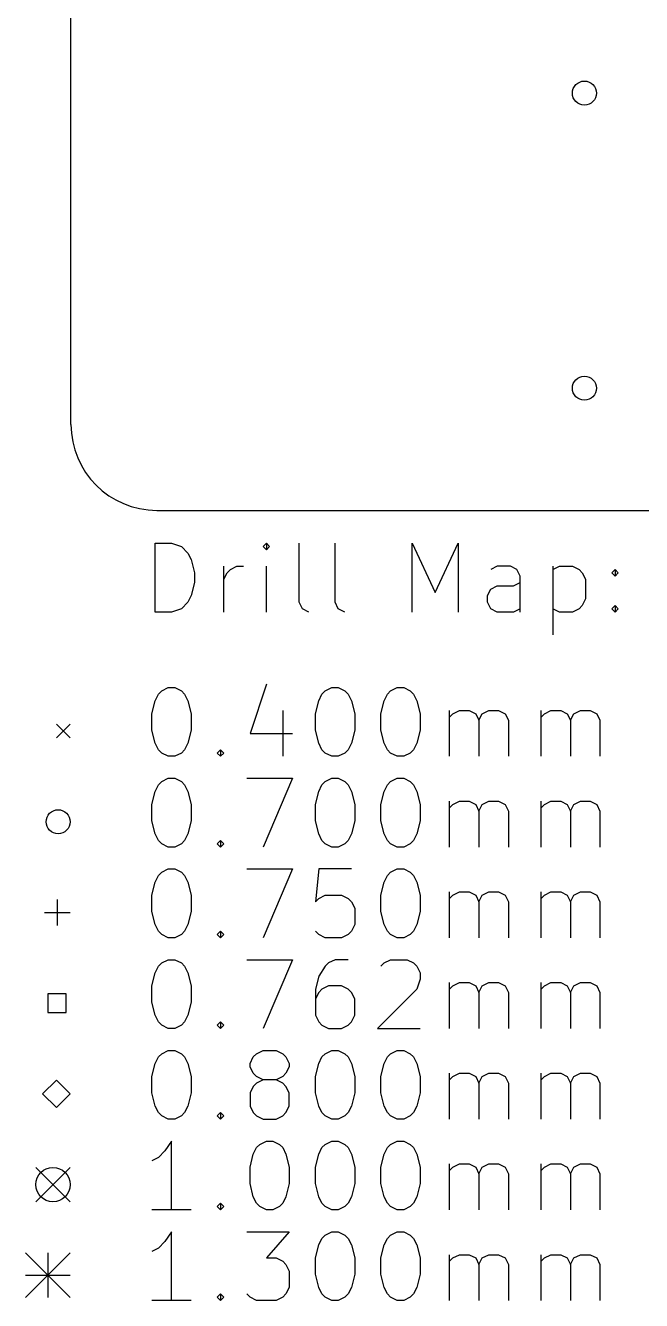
# Model space of a CAD drawing. Extents: x 2.9 to 8.93, y -5.83 to -2.73.
# Drawn here: x 2.897 to 3.603, y -5.799 to -4.338 of the extents above; entities that cross this region are included whole.
import ezdxf

# ---------------------------------------------------------------- set-up
doc = ezdxf.new("R2010")
doc.units = 0
doc.header["$MEASUREMENT"] = 0
doc.layers.add('BLACK', color=7, linetype='CONTINUOUS')

msp = doc.modelspace()

# ---------------------------------------------------------------- linework, layer by layer
at = {"layer": 'BLACK', "linetype": 'CONTINUOUS'}
for p, q in [((2.94882, -4.79528), (2.94882, -2.82677)), ((3.04724, -4.8937), (8.83465, -4.8937)), ((3.04532, -5.01023), (3.04532, -4.93149)), ((3.04532, -4.93149), (3.06407, -4.93149)), ((3.06407, -4.93149), (3.07532, -4.93524)), ((3.07532, -4.93524), (3.08282, -4.94274)), ((3.17281, -4.93149), (3.16906, -4.93524)), ((3.16906, -4.93524), (3.17281, -4.93899)), ((3.17656, -4.93524), (3.17281, -4.93149)), ((3.17281, -4.93149), (3.17281, -4.93899)), ((3.17281, -4.93899), (3.17656, -4.93524)), ((3.2103, -4.99898), (3.2103, -4.93149)), ((3.25155, -4.99898), (3.25155, -4.93149)), ((3.34004, -5.01023), (3.34004, -4.93149)), ((3.34004, -4.93149), (3.36628, -4.98773)), ((3.36628, -4.98773), (3.39253, -4.93149)), ((3.39253, -4.93149), (3.39253, -5.01023)), ((3.08282, -4.94274), (3.08657, -4.95023)), ((3.08657, -4.95023), (3.09032, -4.96523)), ((3.09032, -4.96523), (3.09032, -4.97648)), ((3.12406, -5.01023), (3.12406, -4.95773)), ((3.12406, -4.97273), (3.12781, -4.96523)), ((3.12781, -4.96523), (3.13156, -4.96148)), ((3.13156, -4.96148), (3.13906, -4.95773)), ((3.13906, -4.95773), (3.14656, -4.95773)), ((3.17281, -5.01023), (3.17281, -4.95773)), ((3.43752, -4.95773), (3.43002, -4.96148)), ((3.45252, -4.95773), (3.43752, -4.95773)), ((3.46002, -4.96148), (3.45252, -4.95773)), ((3.46377, -4.96898), (3.46002, -4.96148)), ((3.50127, -4.95773), (3.50127, -5.03647)), ((3.50127, -4.96148), (3.50876, -4.95773)), ((3.50876, -4.95773), (3.52376, -4.95773)), ((3.52376, -4.95773), (3.53126, -4.96148)), ((3.53126, -4.96148), (3.53501, -4.96523)), ((3.53501, -4.96523), (3.53876, -4.97273)), ((3.56876, -4.96523), (3.57251, -4.96148)), ((3.57251, -4.96898), (3.56876, -4.96523)), ((3.57251, -4.96148), (3.57626, -4.96523)), ((3.57251, -4.96148), (3.57251, -4.96898)), ((3.57626, -4.96523), (3.57251, -4.96898)), ((3.09032, -4.97648), (3.08657, -4.99148)), ((3.43002, -4.98398), (3.43752, -4.98023)), ((3.43752, -4.98023), (3.45627, -4.98023)), ((3.45627, -4.98023), (3.46377, -4.97648)), ((3.46377, -5.01023), (3.46377, -4.96898)), ((3.53876, -4.97273), (3.53876, -4.99523)), ((3.08657, -4.99148), (3.08282, -4.99898)), ((3.42627, -4.99148), (3.43002, -4.98398)), ((3.42627, -4.99898), (3.42627, -4.99148)), ((3.53876, -4.99523), (3.53501, -5.00273)), ((3.06407, -5.01023), (3.04532, -5.01023)), ((3.07532, -5.00648), (3.06407, -5.01023)), ((3.08282, -4.99898), (3.07532, -5.00648)), ((3.21405, -5.00648), (3.2103, -4.99898)), ((3.22155, -5.01023), (3.21405, -5.00648)), ((3.2553, -5.00648), (3.25155, -4.99898)), ((3.2628, -5.01023), (3.2553, -5.00648)), ((3.43002, -5.00648), (3.42627, -4.99898)), ((3.43752, -5.01023), (3.43002, -5.00648)), ((3.45627, -5.01023), (3.43752, -5.01023)), ((3.46377, -5.00648), (3.45627, -5.01023)), ((3.50876, -5.01023), (3.50127, -5.00648)), ((3.52376, -5.01023), (3.50876, -5.01023)), ((3.53126, -5.00648), (3.52376, -5.01023)), ((3.53501, -5.00273), (3.53126, -5.00648)), ((3.56876, -5.00648), (3.57251, -5.00273)), ((3.57251, -5.01023), (3.56876, -5.00648)), ((3.57251, -5.00273), (3.57626, -5.00648)), ((3.57251, -5.00273), (3.57251, -5.01023)), ((3.57626, -5.00648), (3.57251, -5.01023)), ((3.05282, -5.10059), (3.06032, -5.09684)), ((3.06032, -5.09684), (3.06782, -5.09684)), ((3.06782, -5.09684), (3.07532, -5.10059)), ((3.17281, -5.09309), (3.15406, -5.14933)), ((3.2403, -5.10059), (3.2478, -5.09684)), ((3.2478, -5.09684), (3.2553, -5.09684)), ((3.2553, -5.09684), (3.2628, -5.10059)), ((3.31529, -5.10059), (3.32279, -5.09684)), ((3.32279, -5.09684), (3.33029, -5.09684)), ((3.33029, -5.09684), (3.33779, -5.10059)), ((3.04157, -5.12684), (3.04532, -5.11184)), ((3.04532, -5.11184), (3.04907, -5.10434)), ((3.04907, -5.10434), (3.05282, -5.10059)), ((3.07532, -5.10059), (3.07907, -5.10434)), ((3.07907, -5.10434), (3.08282, -5.11184)), ((3.08282, -5.11184), (3.08657, -5.12684)), ((3.22905, -5.12684), (3.2328, -5.11184)), ((3.2328, -5.11184), (3.23655, -5.10434)), ((3.23655, -5.10434), (3.2403, -5.10059)), ((3.2628, -5.10059), (3.26654, -5.10434)), ((3.26654, -5.10434), (3.27029, -5.11184)), ((3.27029, -5.11184), (3.27404, -5.12684)), ((3.30404, -5.12684), (3.30779, -5.11184)), ((3.30779, -5.11184), (3.31154, -5.10434)), ((3.31154, -5.10434), (3.31529, -5.10059)), ((3.33779, -5.10059), (3.34154, -5.10434)), ((3.34154, -5.10434), (3.34528, -5.11184)), ((3.34528, -5.11184), (3.34903, -5.12684)), ((3.04157, -5.14558), (3.04157, -5.12684)), ((3.08657, -5.12684), (3.08657, -5.14558)), ((3.19155, -5.12309), (3.19155, -5.17558)), ((3.22905, -5.14558), (3.22905, -5.12684)), ((3.27404, -5.12684), (3.27404, -5.14558)), ((3.30404, -5.14558), (3.30404, -5.12684)), ((3.34903, -5.12684), (3.34903, -5.14558)), ((3.38278, -5.17558), (3.38278, -5.12309)), ((3.38278, -5.13059), (3.38653, -5.12684)), ((3.38653, -5.12684), (3.39403, -5.12309)), ((3.39403, -5.12309), (3.40528, -5.12309)), ((3.40528, -5.12309), (3.41278, -5.12684)), ((3.41278, -5.12684), (3.41653, -5.13434)), ((3.41653, -5.13434), (3.42028, -5.12684)), ((3.42028, -5.12684), (3.42777, -5.12309)), ((3.42777, -5.12309), (3.43902, -5.12309)), ((3.43902, -5.12309), (3.44652, -5.12684)), ((3.44652, -5.12684), (3.45027, -5.13434)), ((3.48777, -5.17558), (3.48777, -5.12309)), ((3.48777, -5.13059), (3.49152, -5.12684)), ((3.49152, -5.12684), (3.49902, -5.12309)), ((3.49902, -5.12309), (3.51026, -5.12309)), ((3.51026, -5.12309), (3.51776, -5.12684)), ((3.51776, -5.12684), (3.52151, -5.13434)), ((3.52151, -5.13434), (3.52526, -5.12684)), ((3.52526, -5.12684), (3.53276, -5.12309)), ((3.53276, -5.12309), (3.54401, -5.12309)), ((3.54401, -5.12309), (3.55151, -5.12684)), ((3.55151, -5.12684), (3.55526, -5.13434)), ((2.93209, -5.13878), (2.94783, -5.15453)), ((2.94783, -5.13878), (2.93209, -5.15453)), ((3.41653, -5.13434), (3.41653, -5.17558)), ((3.45027, -5.13434), (3.45027, -5.17558)), ((3.52151, -5.13434), (3.52151, -5.17558)), ((3.55526, -5.13434), (3.55526, -5.17558)), ((3.04532, -5.16058), (3.04157, -5.14558)), ((3.08657, -5.14558), (3.08282, -5.16058)), ((3.15406, -5.14933), (3.2028, -5.14933)), ((3.2328, -5.16058), (3.22905, -5.14558)), ((3.27404, -5.14558), (3.27029, -5.16058)), ((3.30779, -5.16058), (3.30404, -5.14558)), ((3.34903, -5.14558), (3.34528, -5.16058)), ((3.04907, -5.16808), (3.04532, -5.16058)), ((3.05282, -5.17183), (3.04907, -5.16808)), ((3.06032, -5.17558), (3.05282, -5.17183)), ((3.07532, -5.17183), (3.06782, -5.17558)), ((3.07907, -5.16808), (3.07532, -5.17183)), ((3.08282, -5.16058), (3.07907, -5.16808)), ((3.11656, -5.17183), (3.12031, -5.16808)), ((3.12031, -5.17558), (3.11656, -5.17183)), ((3.12031, -5.16808), (3.12406, -5.17183)), ((3.12031, -5.16808), (3.12031, -5.17558)), ((3.12406, -5.17183), (3.12031, -5.17558)), ((3.23655, -5.16808), (3.2328, -5.16058)), ((3.2403, -5.17183), (3.23655, -5.16808)), ((3.2478, -5.17558), (3.2403, -5.17183)), ((3.2628, -5.17183), (3.2553, -5.17558)), ((3.26654, -5.16808), (3.2628, -5.17183)), ((3.27029, -5.16058), (3.26654, -5.16808)), ((3.31154, -5.16808), (3.30779, -5.16058)), ((3.31529, -5.17183), (3.31154, -5.16808)), ((3.32279, -5.17558), (3.31529, -5.17183)), ((3.33779, -5.17183), (3.33029, -5.17558)), ((3.34154, -5.16808), (3.33779, -5.17183)), ((3.34528, -5.16058), (3.34154, -5.16808)), ((3.06782, -5.17558), (3.06032, -5.17558)), ((3.2553, -5.17558), (3.2478, -5.17558)), ((3.33029, -5.17558), (3.32279, -5.17558)), ((3.05282, -5.20453), (3.06032, -5.20078)), ((3.06032, -5.20078), (3.06782, -5.20078)), ((3.06782, -5.20078), (3.07532, -5.20453)), ((3.15031, -5.20078), (3.2028, -5.20078)), ((3.2028, -5.20078), (3.16906, -5.27952)), ((3.2403, -5.20453), (3.2478, -5.20078)), ((3.2478, -5.20078), (3.2553, -5.20078)), ((3.2553, -5.20078), (3.2628, -5.20453)), ((3.31529, -5.20453), (3.32279, -5.20078)), ((3.32279, -5.20078), (3.33029, -5.20078)), ((3.33029, -5.20078), (3.33779, -5.20453)), ((3.04157, -5.23077), (3.04532, -5.21578)), ((3.04532, -5.21578), (3.04907, -5.20828)), ((3.04907, -5.20828), (3.05282, -5.20453)), ((3.07532, -5.20453), (3.07907, -5.20828)), ((3.07907, -5.20828), (3.08282, -5.21578)), ((3.08282, -5.21578), (3.08657, -5.23077)), ((3.22905, -5.23077), (3.2328, -5.21578)), ((3.2328, -5.21578), (3.23655, -5.20828)), ((3.23655, -5.20828), (3.2403, -5.20453)), ((3.2628, -5.20453), (3.26654, -5.20828)), ((3.26654, -5.20828), (3.27029, -5.21578)), ((3.27029, -5.21578), (3.27404, -5.23077)), ((3.30404, -5.23077), (3.30779, -5.21578)), ((3.30779, -5.21578), (3.31154, -5.20828)), ((3.31154, -5.20828), (3.31529, -5.20453)), ((3.33779, -5.20453), (3.34154, -5.20828)), ((3.34154, -5.20828), (3.34528, -5.21578)), ((3.34528, -5.21578), (3.34903, -5.23077)), ((3.38278, -5.27952), (3.38278, -5.22702)), ((3.38653, -5.23077), (3.39403, -5.22702)), ((3.39403, -5.22702), (3.40528, -5.22702)), ((3.40528, -5.22702), (3.41278, -5.23077)), ((3.42028, -5.23077), (3.42777, -5.22702)), ((3.42777, -5.22702), (3.43902, -5.22702)), ((3.43902, -5.22702), (3.44652, -5.23077)), ((3.48777, -5.27952), (3.48777, -5.22702)), ((3.49152, -5.23077), (3.49902, -5.22702)), ((3.49902, -5.22702), (3.51026, -5.22702)), ((3.51026, -5.22702), (3.51776, -5.23077)), ((3.52526, -5.23077), (3.53276, -5.22702)), ((3.53276, -5.22702), (3.54401, -5.22702)), ((3.54401, -5.22702), (3.55151, -5.23077)), ((3.04157, -5.24952), (3.04157, -5.23077)), ((3.08657, -5.23077), (3.08657, -5.24952)), ((3.22905, -5.24952), (3.22905, -5.23077)), ((3.27404, -5.23077), (3.27404, -5.24952)), ((3.30404, -5.24952), (3.30404, -5.23077)), ((3.34903, -5.23077), (3.34903, -5.24952)), ((3.38278, -5.23452), (3.38653, -5.23077)), ((3.41278, -5.23077), (3.41653, -5.23827)), ((3.41653, -5.23827), (3.42028, -5.23077)), ((3.41653, -5.23827), (3.41653, -5.27952)), ((3.44652, -5.23077), (3.45027, -5.23827)), ((3.45027, -5.23827), (3.45027, -5.27952)), ((3.48777, -5.23452), (3.49152, -5.23077)), ((3.51776, -5.23077), (3.52151, -5.23827)), ((3.52151, -5.23827), (3.52526, -5.23077)), ((3.52151, -5.23827), (3.52151, -5.27952)), ((3.55151, -5.23077), (3.55526, -5.23827)), ((3.55526, -5.23827), (3.55526, -5.27952)), ((3.04532, -5.26452), (3.04157, -5.24952)), ((3.08657, -5.24952), (3.08282, -5.26452)), ((3.2328, -5.26452), (3.22905, -5.24952)), ((3.27404, -5.24952), (3.27029, -5.26452)), ((3.30779, -5.26452), (3.30404, -5.24952)), ((3.34903, -5.24952), (3.34528, -5.26452)), ((3.04907, -5.27202), (3.04532, -5.26452)), ((3.05282, -5.27577), (3.04907, -5.27202)), ((3.07907, -5.27202), (3.07532, -5.27577)), ((3.08282, -5.26452), (3.07907, -5.27202)), ((3.11656, -5.27577), (3.12031, -5.27202)), ((3.12031, -5.27202), (3.12406, -5.27577)), ((3.12031, -5.27202), (3.12031, -5.27952)), ((3.23655, -5.27202), (3.2328, -5.26452)), ((3.2403, -5.27577), (3.23655, -5.27202)), ((3.26654, -5.27202), (3.2628, -5.27577)), ((3.27029, -5.26452), (3.26654, -5.27202)), ((3.31154, -5.27202), (3.30779, -5.26452)), ((3.31529, -5.27577), (3.31154, -5.27202)), ((3.34154, -5.27202), (3.33779, -5.27577)), ((3.34528, -5.26452), (3.34154, -5.27202)), ((3.06032, -5.27952), (3.05282, -5.27577)), ((3.06782, -5.27952), (3.06032, -5.27952)), ((3.07532, -5.27577), (3.06782, -5.27952)), ((3.12031, -5.27952), (3.11656, -5.27577)), ((3.12406, -5.27577), (3.12031, -5.27952)), ((3.2478, -5.27952), (3.2403, -5.27577)), ((3.2553, -5.27952), (3.2478, -5.27952)), ((3.2628, -5.27577), (3.2553, -5.27952)), ((3.32279, -5.27952), (3.31529, -5.27577)), ((3.33029, -5.27952), (3.32279, -5.27952)), ((3.33779, -5.27577), (3.33029, -5.27952)), ((3.04532, -5.31971), (3.04907, -5.31221)), ((3.04907, -5.31221), (3.05282, -5.30846)), ((3.05282, -5.30846), (3.06032, -5.30471)), ((3.06032, -5.30471), (3.06782, -5.30471)), ((3.06782, -5.30471), (3.07532, -5.30846)), ((3.07532, -5.30846), (3.07907, -5.31221)), ((3.07907, -5.31221), (3.08282, -5.31971)), ((3.15031, -5.30471), (3.2028, -5.30471)), ((3.2028, -5.30471), (3.16906, -5.38346)), ((3.2328, -5.30471), (3.22905, -5.34221)), ((3.27029, -5.30471), (3.2328, -5.30471)), ((3.30779, -5.31971), (3.31154, -5.31221)), ((3.31154, -5.31221), (3.31529, -5.30846)), ((3.31529, -5.30846), (3.32279, -5.30471)), ((3.32279, -5.30471), (3.33029, -5.30471)), ((3.33029, -5.30471), (3.33779, -5.30846)), ((3.33779, -5.30846), (3.34154, -5.31221)), ((3.34154, -5.31221), (3.34528, -5.31971)), ((3.04157, -5.33471), (3.04532, -5.31971)), ((3.08282, -5.31971), (3.08657, -5.33471)), ((3.30404, -5.33471), (3.30779, -5.31971)), ((3.34528, -5.31971), (3.34903, -5.33471)), ((3.38278, -5.38346), (3.38278, -5.33096)), ((3.38653, -5.33471), (3.39403, -5.33096)), ((3.39403, -5.33096), (3.40528, -5.33096)), ((3.40528, -5.33096), (3.41278, -5.33471)), ((3.42028, -5.33471), (3.42777, -5.33096)), ((3.42777, -5.33096), (3.43902, -5.33096)), ((3.43902, -5.33096), (3.44652, -5.33471)), ((3.48777, -5.38346), (3.48777, -5.33096)), ((3.49152, -5.33471), (3.49902, -5.33096)), ((3.49902, -5.33096), (3.51026, -5.33096)), ((3.51026, -5.33096), (3.51776, -5.33471)), ((3.52526, -5.33471), (3.53276, -5.33096)), ((3.53276, -5.33096), (3.54401, -5.33096)), ((3.54401, -5.33096), (3.55151, -5.33471)), ((2.93307, -5.33976), (2.93307, -5.36929)), ((3.04157, -5.35346), (3.04157, -5.33471)), ((3.08657, -5.33471), (3.08657, -5.35346)), ((3.22905, -5.34221), (3.2328, -5.33846)), ((3.2328, -5.33846), (3.2403, -5.33471)), ((3.2403, -5.33471), (3.25905, -5.33471)), ((3.25905, -5.33471), (3.26654, -5.33846)), ((3.26654, -5.33846), (3.27029, -5.34221)), ((3.27029, -5.34221), (3.27404, -5.34971)), ((3.30404, -5.35346), (3.30404, -5.33471)), ((3.34903, -5.33471), (3.34903, -5.35346)), ((3.38278, -5.33846), (3.38653, -5.33471)), ((3.41278, -5.33471), (3.41653, -5.34221)), ((3.41653, -5.34221), (3.42028, -5.33471)), ((3.41653, -5.34221), (3.41653, -5.38346)), ((3.44652, -5.33471), (3.45027, -5.34221)), ((3.45027, -5.34221), (3.45027, -5.38346)), ((3.48777, -5.33846), (3.49152, -5.33471)), ((3.51776, -5.33471), (3.52151, -5.34221)), ((3.52151, -5.34221), (3.52526, -5.33471)), ((3.52151, -5.34221), (3.52151, -5.38346)), ((3.55151, -5.33471), (3.55526, -5.34221)), ((3.55526, -5.34221), (3.55526, -5.38346)), ((2.91831, -5.35453), (2.94783, -5.35453)), ((3.04532, -5.36846), (3.04157, -5.35346)), ((3.08657, -5.35346), (3.08282, -5.36846)), ((3.27404, -5.34971), (3.27404, -5.36846)), ((3.30779, -5.36846), (3.30404, -5.35346)), ((3.34903, -5.35346), (3.34528, -5.36846)), ((3.04907, -5.37596), (3.04532, -5.36846)), ((3.05282, -5.37971), (3.04907, -5.37596)), ((3.07907, -5.37596), (3.07532, -5.37971)), ((3.08282, -5.36846), (3.07907, -5.37596)), ((3.11656, -5.37971), (3.12031, -5.37596)), ((3.12031, -5.37596), (3.12406, -5.37971)), ((3.12031, -5.37596), (3.12031, -5.38346)), ((3.2328, -5.37971), (3.22905, -5.37596)), ((3.27029, -5.37596), (3.26654, -5.37971)), ((3.27404, -5.36846), (3.27029, -5.37596)), ((3.31154, -5.37596), (3.30779, -5.36846)), ((3.31529, -5.37971), (3.31154, -5.37596)), ((3.34154, -5.37596), (3.33779, -5.37971)), ((3.34528, -5.36846), (3.34154, -5.37596)), ((3.06032, -5.38346), (3.05282, -5.37971)), ((3.06782, -5.38346), (3.06032, -5.38346)), ((3.07532, -5.37971), (3.06782, -5.38346)), ((3.12031, -5.38346), (3.11656, -5.37971)), ((3.12406, -5.37971), (3.12031, -5.38346)), ((3.2403, -5.38346), (3.2328, -5.37971)), ((3.25905, -5.38346), (3.2403, -5.38346)), ((3.26654, -5.37971), (3.25905, -5.38346)), ((3.32279, -5.38346), (3.31529, -5.37971)), ((3.33029, -5.38346), (3.32279, -5.38346)), ((3.33779, -5.37971), (3.33029, -5.38346)), ((3.04532, -5.42365), (3.04907, -5.41615)), ((3.04907, -5.41615), (3.05282, -5.4124)), ((3.05282, -5.4124), (3.06032, -5.40865)), ((3.06032, -5.40865), (3.06782, -5.40865)), ((3.06782, -5.40865), (3.07532, -5.4124)), ((3.07532, -5.4124), (3.07907, -5.41615)), ((3.07907, -5.41615), (3.08282, -5.42365)), ((3.15031, -5.40865), (3.2028, -5.40865)), ((3.2028, -5.40865), (3.16906, -5.48739)), ((3.2403, -5.41615), (3.2328, -5.4274)), ((3.24405, -5.4124), (3.2403, -5.41615)), ((3.25155, -5.40865), (3.24405, -5.4124)), ((3.26654, -5.40865), (3.25155, -5.40865)), ((3.30404, -5.41615), (3.30779, -5.4124)), ((3.30779, -5.4124), (3.31529, -5.40865)), ((3.31529, -5.40865), (3.33404, -5.40865)), ((3.33404, -5.40865), (3.34154, -5.4124)), ((3.34154, -5.4124), (3.34528, -5.41615)), ((3.34528, -5.41615), (3.34903, -5.42365)), ((3.04157, -5.43865), (3.04532, -5.42365)), ((3.08282, -5.42365), (3.08657, -5.43865)), ((3.2328, -5.4274), (3.22905, -5.4424)), ((3.34903, -5.43115), (3.34528, -5.4424)), ((3.34903, -5.42365), (3.34903, -5.43115)), ((3.38278, -5.48739), (3.38278, -5.4349)), ((3.38653, -5.43865), (3.39403, -5.4349)), ((3.39403, -5.4349), (3.40528, -5.4349)), ((3.40528, -5.4349), (3.41278, -5.43865)), ((3.42028, -5.43865), (3.42777, -5.4349)), ((3.42777, -5.4349), (3.43902, -5.4349)), ((3.43902, -5.4349), (3.44652, -5.43865)), ((3.48777, -5.48739), (3.48777, -5.4349)), ((3.49152, -5.43865), (3.49902, -5.4349)), ((3.49902, -5.4349), (3.51026, -5.4349)), ((3.51026, -5.4349), (3.51776, -5.43865)), ((3.52526, -5.43865), (3.53276, -5.4349)), ((3.53276, -5.4349), (3.54401, -5.4349)), ((3.54401, -5.4349), (3.55151, -5.43865)), ((2.94344, -5.44786), (2.92223, -5.44786)), ((2.92223, -5.44786), (2.92223, -5.46907)), ((2.94344, -5.46907), (2.94344, -5.44786)), ((3.04157, -5.4574), (3.04157, -5.43865)), ((3.08657, -5.43865), (3.08657, -5.4574)), ((3.22905, -5.4424), (3.22905, -5.47239)), ((3.2328, -5.44615), (3.22905, -5.45365)), ((3.23655, -5.4424), (3.2328, -5.44615)), ((3.24405, -5.43865), (3.23655, -5.4424)), ((3.25905, -5.43865), (3.24405, -5.43865)), ((3.26654, -5.4424), (3.25905, -5.43865)), ((3.27029, -5.44615), (3.26654, -5.4424)), ((3.27404, -5.45365), (3.27029, -5.44615)), ((3.34528, -5.4424), (3.30029, -5.48739)), ((3.38278, -5.4424), (3.38653, -5.43865)), ((3.41278, -5.43865), (3.41653, -5.44615)), ((3.41653, -5.44615), (3.42028, -5.43865)), ((3.41653, -5.44615), (3.41653, -5.48739)), ((3.44652, -5.43865), (3.45027, -5.44615)), ((3.45027, -5.44615), (3.45027, -5.48739)), ((3.48777, -5.4424), (3.49152, -5.43865)), ((3.51776, -5.43865), (3.52151, -5.44615)), ((3.52151, -5.44615), (3.52526, -5.43865)), ((3.52151, -5.44615), (3.52151, -5.48739)), ((3.55151, -5.43865), (3.55526, -5.44615)), ((3.55526, -5.44615), (3.55526, -5.48739)), ((3.04532, -5.47239), (3.04157, -5.4574)), ((3.08657, -5.4574), (3.08282, -5.47239)), ((3.27404, -5.47239), (3.27404, -5.45365)), ((2.92223, -5.46907), (2.94344, -5.46907)), ((3.04907, -5.47989), (3.04532, -5.47239)), ((3.08282, -5.47239), (3.07907, -5.47989)), ((3.22905, -5.47239), (3.2328, -5.47989)), ((3.27029, -5.47989), (3.27404, -5.47239)), ((3.05282, -5.48364), (3.04907, -5.47989)), ((3.06032, -5.48739), (3.05282, -5.48364)), ((3.06782, -5.48739), (3.06032, -5.48739)), ((3.07532, -5.48364), (3.06782, -5.48739)), ((3.07907, -5.47989), (3.07532, -5.48364)), ((3.11656, -5.48364), (3.12031, -5.47989)), ((3.12031, -5.48739), (3.11656, -5.48364)), ((3.12031, -5.47989), (3.12406, -5.48364)), ((3.12031, -5.47989), (3.12031, -5.48739)), ((3.12406, -5.48364), (3.12031, -5.48739)), ((3.2328, -5.47989), (3.23655, -5.48364)), ((3.23655, -5.48364), (3.24405, -5.48739)), ((3.24405, -5.48739), (3.25905, -5.48739)), ((3.25905, -5.48739), (3.26654, -5.48364)), ((3.26654, -5.48364), (3.27029, -5.47989)), ((3.30029, -5.48739), (3.34903, -5.48739)), ((3.04532, -5.52759), (3.04907, -5.52009)), ((3.04907, -5.52009), (3.05282, -5.51634)), ((3.05282, -5.51634), (3.06032, -5.51259)), ((3.06032, -5.51259), (3.06782, -5.51259)), ((3.06782, -5.51259), (3.07532, -5.51634)), ((3.07532, -5.51634), (3.07907, -5.52009)), ((3.07907, -5.52009), (3.08282, -5.52759)), ((3.15406, -5.52759), (3.15781, -5.52009)), ((3.15781, -5.52009), (3.16156, -5.51634)), ((3.16156, -5.51634), (3.16906, -5.51259)), ((3.16906, -5.51259), (3.18406, -5.51259)), ((3.18406, -5.51259), (3.19155, -5.51634)), ((3.19155, -5.51634), (3.1953, -5.52009)), ((3.1953, -5.52009), (3.19905, -5.52759)), ((3.2328, -5.52759), (3.23655, -5.52009)), ((3.23655, -5.52009), (3.2403, -5.51634)), ((3.2403, -5.51634), (3.2478, -5.51259)), ((3.2478, -5.51259), (3.2553, -5.51259)), ((3.2553, -5.51259), (3.2628, -5.51634)), ((3.2628, -5.51634), (3.26654, -5.52009)), ((3.26654, -5.52009), (3.27029, -5.52759)), ((3.30779, -5.52759), (3.31154, -5.52009)), ((3.31154, -5.52009), (3.31529, -5.51634)), ((3.31529, -5.51634), (3.32279, -5.51259)), ((3.32279, -5.51259), (3.33029, -5.51259)), ((3.33029, -5.51259), (3.33779, -5.51634)), ((3.33779, -5.51634), (3.34154, -5.52009)), ((3.34154, -5.52009), (3.34528, -5.52759)), ((3.04157, -5.54259), (3.04532, -5.52759)), ((3.08282, -5.52759), (3.08657, -5.54259)), ((3.15406, -5.53134), (3.15406, -5.52759)), ((3.15781, -5.53884), (3.15406, -5.53134)), ((3.19905, -5.53134), (3.1953, -5.53884)), ((3.19905, -5.52759), (3.19905, -5.53134)), ((3.22905, -5.54259), (3.2328, -5.52759)), ((3.27029, -5.52759), (3.27404, -5.54259)), ((3.30404, -5.54259), (3.30779, -5.52759)), ((3.34528, -5.52759), (3.34903, -5.54259)), ((2.93209, -5.54665), (2.91634, -5.5624)), ((2.94783, -5.5624), (2.93209, -5.54665)), ((3.04157, -5.56133), (3.04157, -5.54259)), ((3.08657, -5.54259), (3.08657, -5.56133)), ((3.16156, -5.54259), (3.15781, -5.53884)), ((3.16156, -5.55008), (3.15781, -5.55383)), ((3.16906, -5.54633), (3.16156, -5.54259)), ((3.16906, -5.54633), (3.16156, -5.55008)), ((3.18406, -5.54633), (3.16906, -5.54633)), ((3.19155, -5.54259), (3.18406, -5.54633)), ((3.19155, -5.55008), (3.18406, -5.54633)), ((3.1953, -5.53884), (3.19155, -5.54259)), ((3.1953, -5.55383), (3.19155, -5.55008)), ((3.22905, -5.56133), (3.22905, -5.54259)), ((3.27404, -5.54259), (3.27404, -5.56133)), ((3.30404, -5.56133), (3.30404, -5.54259)), ((3.34903, -5.54259), (3.34903, -5.56133)), ((3.38278, -5.59133), (3.38278, -5.53884)), ((3.38278, -5.54633), (3.38653, -5.54259)), ((3.38653, -5.54259), (3.39403, -5.53884)), ((3.39403, -5.53884), (3.40528, -5.53884)), ((3.40528, -5.53884), (3.41278, -5.54259)), ((3.41278, -5.54259), (3.41653, -5.55008)), ((3.41653, -5.55008), (3.42028, -5.54259)), ((3.41653, -5.55008), (3.41653, -5.59133)), ((3.42028, -5.54259), (3.42777, -5.53884)), ((3.42777, -5.53884), (3.43902, -5.53884)), ((3.43902, -5.53884), (3.44652, -5.54259)), ((3.44652, -5.54259), (3.45027, -5.55008)), ((3.45027, -5.55008), (3.45027, -5.59133)), ((3.48777, -5.59133), (3.48777, -5.53884)), ((3.48777, -5.54633), (3.49152, -5.54259)), ((3.49152, -5.54259), (3.49902, -5.53884)), ((3.49902, -5.53884), (3.51026, -5.53884)), ((3.51026, -5.53884), (3.51776, -5.54259)), ((3.51776, -5.54259), (3.52151, -5.55008)), ((3.52151, -5.55008), (3.52526, -5.54259)), ((3.52151, -5.55008), (3.52151, -5.59133)), ((3.52526, -5.54259), (3.53276, -5.53884)), ((3.53276, -5.53884), (3.54401, -5.53884)), ((3.54401, -5.53884), (3.55151, -5.54259)), ((3.55151, -5.54259), (3.55526, -5.55008)), ((3.55526, -5.55008), (3.55526, -5.59133)), ((2.91634, -5.5624), (2.93209, -5.57815)), ((2.93209, -5.57815), (2.94783, -5.5624)), ((3.04532, -5.57633), (3.04157, -5.56133)), ((3.08657, -5.56133), (3.08282, -5.57633)), ((3.15781, -5.55383), (3.15406, -5.56133)), ((3.15406, -5.56133), (3.15406, -5.57633)), ((3.19905, -5.56133), (3.1953, -5.55383)), ((3.19905, -5.57633), (3.19905, -5.56133)), ((3.2328, -5.57633), (3.22905, -5.56133)), ((3.27404, -5.56133), (3.27029, -5.57633)), ((3.30779, -5.57633), (3.30404, -5.56133)), ((3.34903, -5.56133), (3.34528, -5.57633)), ((3.04907, -5.58383), (3.04532, -5.57633)), ((3.08282, -5.57633), (3.07907, -5.58383)), ((3.15406, -5.57633), (3.15781, -5.58383)), ((3.1953, -5.58383), (3.19905, -5.57633)), ((3.23655, -5.58383), (3.2328, -5.57633)), ((3.27029, -5.57633), (3.26654, -5.58383)), ((3.31154, -5.58383), (3.30779, -5.57633)), ((3.34528, -5.57633), (3.34154, -5.58383)), ((3.05282, -5.58758), (3.04907, -5.58383)), ((3.06032, -5.59133), (3.05282, -5.58758)), ((3.06782, -5.59133), (3.06032, -5.59133)), ((3.07532, -5.58758), (3.06782, -5.59133)), ((3.07907, -5.58383), (3.07532, -5.58758)), ((3.11656, -5.58758), (3.12031, -5.58383)), ((3.12031, -5.59133), (3.11656, -5.58758)), ((3.12031, -5.58383), (3.12406, -5.58758)), ((3.12031, -5.58383), (3.12031, -5.59133)), ((3.12406, -5.58758), (3.12031, -5.59133)), ((3.15781, -5.58383), (3.16156, -5.58758)), ((3.16156, -5.58758), (3.16906, -5.59133)), ((3.16906, -5.59133), (3.18406, -5.59133)), ((3.18406, -5.59133), (3.19155, -5.58758)), ((3.19155, -5.58758), (3.1953, -5.58383)), ((3.2403, -5.58758), (3.23655, -5.58383)), ((3.2478, -5.59133), (3.2403, -5.58758)), ((3.2553, -5.59133), (3.2478, -5.59133)), ((3.2628, -5.58758), (3.2553, -5.59133)), ((3.26654, -5.58383), (3.2628, -5.58758)), ((3.31529, -5.58758), (3.31154, -5.58383)), ((3.32279, -5.59133), (3.31529, -5.58758)), ((3.33029, -5.59133), (3.32279, -5.59133)), ((3.33779, -5.58758), (3.33029, -5.59133)), ((3.34154, -5.58383), (3.33779, -5.58758)), ((3.06407, -5.61653), (3.05657, -5.62777)), ((3.06407, -5.69527), (3.06407, -5.61653)), ((3.15781, -5.63152), (3.16156, -5.62403)), ((3.16156, -5.62403), (3.16531, -5.62028)), ((3.16531, -5.62028), (3.17281, -5.61653)), ((3.17281, -5.61653), (3.18031, -5.61653)), ((3.18031, -5.61653), (3.1878, -5.62028)), ((3.1878, -5.62028), (3.19155, -5.62403)), ((3.19155, -5.62403), (3.1953, -5.63152)), ((3.2328, -5.63152), (3.23655, -5.62403)), ((3.23655, -5.62403), (3.2403, -5.62028)), ((3.2403, -5.62028), (3.2478, -5.61653)), ((3.2478, -5.61653), (3.2553, -5.61653)), ((3.2553, -5.61653), (3.2628, -5.62028)), ((3.2628, -5.62028), (3.26654, -5.62403)), ((3.26654, -5.62403), (3.27029, -5.63152)), ((3.30779, -5.63152), (3.31154, -5.62403)), ((3.31154, -5.62403), (3.31529, -5.62028)), ((3.31529, -5.62028), (3.32279, -5.61653)), ((3.32279, -5.61653), (3.33029, -5.61653)), ((3.33029, -5.61653), (3.33779, -5.62028)), ((3.33779, -5.62028), (3.34154, -5.62403)), ((3.34154, -5.62403), (3.34528, -5.63152)), ((3.04907, -5.63527), (3.04157, -5.63902)), ((3.05657, -5.62777), (3.04907, -5.63527)), ((3.15406, -5.64652), (3.15781, -5.63152)), ((3.1953, -5.63152), (3.19905, -5.64652)), ((3.22905, -5.64652), (3.2328, -5.63152)), ((3.27029, -5.63152), (3.27404, -5.64652)), ((3.30404, -5.64652), (3.30779, -5.63152)), ((3.34528, -5.63152), (3.34903, -5.64652)), ((2.90846, -5.64665), (2.94783, -5.68602)), ((2.94783, -5.64665), (2.90846, -5.68602)), ((3.15406, -5.66527), (3.15406, -5.64652)), ((3.19905, -5.64652), (3.19905, -5.66527)), ((3.22905, -5.66527), (3.22905, -5.64652)), ((3.27404, -5.64652), (3.27404, -5.66527)), ((3.30404, -5.66527), (3.30404, -5.64652)), ((3.34903, -5.64652), (3.34903, -5.66527)), ((3.38278, -5.69527), (3.38278, -5.64277)), ((3.38278, -5.65027), (3.38653, -5.64652)), ((3.38653, -5.64652), (3.39403, -5.64277)), ((3.39403, -5.64277), (3.40528, -5.64277)), ((3.40528, -5.64277), (3.41278, -5.64652)), ((3.41278, -5.64652), (3.41653, -5.65402)), ((3.41653, -5.65402), (3.42028, -5.64652)), ((3.41653, -5.65402), (3.41653, -5.69527)), ((3.42028, -5.64652), (3.42777, -5.64277)), ((3.42777, -5.64277), (3.43902, -5.64277)), ((3.43902, -5.64277), (3.44652, -5.64652)), ((3.44652, -5.64652), (3.45027, -5.65402)), ((3.45027, -5.65402), (3.45027, -5.69527)), ((3.48777, -5.69527), (3.48777, -5.64277)), ((3.48777, -5.65027), (3.49152, -5.64652)), ((3.49152, -5.64652), (3.49902, -5.64277)), ((3.49902, -5.64277), (3.51026, -5.64277)), ((3.51026, -5.64277), (3.51776, -5.64652)), ((3.51776, -5.64652), (3.52151, -5.65402)), ((3.52151, -5.65402), (3.52526, -5.64652)), ((3.52151, -5.65402), (3.52151, -5.69527)), ((3.52526, -5.64652), (3.53276, -5.64277)), ((3.53276, -5.64277), (3.54401, -5.64277)), ((3.54401, -5.64277), (3.55151, -5.64652)), ((3.55151, -5.64652), (3.55526, -5.65402)), ((3.55526, -5.65402), (3.55526, -5.69527)), ((3.15781, -5.68027), (3.15406, -5.66527)), ((3.19905, -5.66527), (3.1953, -5.68027)), ((3.2328, -5.68027), (3.22905, -5.66527)), ((3.27404, -5.66527), (3.27029, -5.68027)), ((3.30779, -5.68027), (3.30404, -5.66527)), ((3.34903, -5.66527), (3.34528, -5.68027)), ((3.16156, -5.68777), (3.15781, -5.68027)), ((3.1953, -5.68027), (3.19155, -5.68777)), ((3.23655, -5.68777), (3.2328, -5.68027)), ((3.27029, -5.68027), (3.26654, -5.68777)), ((3.31154, -5.68777), (3.30779, -5.68027)), ((3.34528, -5.68027), (3.34154, -5.68777)), ((3.08657, -5.69527), (3.04157, -5.69527)), ((3.11656, -5.69152), (3.12031, -5.68777)), ((3.12031, -5.69527), (3.11656, -5.69152)), ((3.12031, -5.68777), (3.12406, -5.69152)), ((3.12031, -5.68777), (3.12031, -5.69527)), ((3.12406, -5.69152), (3.12031, -5.69527)), ((3.16531, -5.69152), (3.16156, -5.68777)), ((3.17281, -5.69527), (3.16531, -5.69152)), ((3.18031, -5.69527), (3.17281, -5.69527)), ((3.1878, -5.69152), (3.18031, -5.69527)), ((3.19155, -5.68777), (3.1878, -5.69152)), ((3.2403, -5.69152), (3.23655, -5.68777)), ((3.2478, -5.69527), (3.2403, -5.69152)), ((3.2553, -5.69527), (3.2478, -5.69527)), ((3.2628, -5.69152), (3.2553, -5.69527)), ((3.26654, -5.68777), (3.2628, -5.69152)), ((3.31529, -5.69152), (3.31154, -5.68777)), ((3.32279, -5.69527), (3.31529, -5.69152)), ((3.33029, -5.69527), (3.32279, -5.69527)), ((3.33779, -5.69152), (3.33029, -5.69527)), ((3.34154, -5.68777), (3.33779, -5.69152)), ((3.06407, -5.72046), (3.05657, -5.73171)), ((3.06407, -5.7992), (3.06407, -5.72046)), ((3.15031, -5.72046), (3.19905, -5.72046)), ((3.19905, -5.72046), (3.17281, -5.75046)), ((3.23655, -5.72796), (3.2403, -5.72421)), ((3.2403, -5.72421), (3.2478, -5.72046)), ((3.2478, -5.72046), (3.2553, -5.72046)), ((3.2553, -5.72046), (3.2628, -5.72421)), ((3.2628, -5.72421), (3.26654, -5.72796)), ((3.31154, -5.72796), (3.31529, -5.72421)), ((3.31529, -5.72421), (3.32279, -5.72046)), ((3.32279, -5.72046), (3.33029, -5.72046)), ((3.33029, -5.72046), (3.33779, -5.72421)), ((3.33779, -5.72421), (3.34154, -5.72796)), ((3.04907, -5.73921), (3.04157, -5.74296)), ((3.05657, -5.73171), (3.04907, -5.73921)), ((3.22905, -5.75046), (3.2328, -5.73546)), ((3.2328, -5.73546), (3.23655, -5.72796)), ((3.26654, -5.72796), (3.27029, -5.73546)), ((3.27029, -5.73546), (3.27404, -5.75046)), ((3.30404, -5.75046), (3.30779, -5.73546)), ((3.30779, -5.73546), (3.31154, -5.72796)), ((3.34154, -5.72796), (3.34528, -5.73546)), ((3.34528, -5.73546), (3.34903, -5.75046)), ((2.89665, -5.74469), (2.94783, -5.79587)), ((2.94783, -5.74469), (2.89665, -5.79587)), ((2.92224, -5.74469), (2.92224, -5.79587)), ((3.17281, -5.75046), (3.18406, -5.75046)), ((3.18406, -5.75046), (3.19155, -5.75421)), ((3.19155, -5.75421), (3.1953, -5.75796)), ((3.22905, -5.76921), (3.22905, -5.75046)), ((3.27404, -5.75046), (3.27404, -5.76921)), ((3.30404, -5.76921), (3.30404, -5.75046)), ((3.34903, -5.75046), (3.34903, -5.76921)), ((3.38278, -5.7992), (3.38278, -5.74671)), ((3.38278, -5.75421), (3.38653, -5.75046)), ((3.38653, -5.75046), (3.39403, -5.74671)), ((3.39403, -5.74671), (3.40528, -5.74671)), ((3.40528, -5.74671), (3.41278, -5.75046)), ((3.41278, -5.75046), (3.41653, -5.75796)), ((3.41653, -5.75796), (3.42028, -5.75046)), ((3.42028, -5.75046), (3.42777, -5.74671)), ((3.42777, -5.74671), (3.43902, -5.74671)), ((3.43902, -5.74671), (3.44652, -5.75046)), ((3.44652, -5.75046), (3.45027, -5.75796)), ((3.48777, -5.7992), (3.48777, -5.74671)), ((3.48777, -5.75421), (3.49152, -5.75046)), ((3.49152, -5.75046), (3.49902, -5.74671)), ((3.49902, -5.74671), (3.51026, -5.74671)), ((3.51026, -5.74671), (3.51776, -5.75046)), ((3.51776, -5.75046), (3.52151, -5.75796)), ((3.52151, -5.75796), (3.52526, -5.75046)), ((3.52526, -5.75046), (3.53276, -5.74671)), ((3.53276, -5.74671), (3.54401, -5.74671)), ((3.54401, -5.74671), (3.55151, -5.75046)), ((3.55151, -5.75046), (3.55526, -5.75796)), ((2.89665, -5.77028), (2.94783, -5.77028)), ((3.1953, -5.75796), (3.19905, -5.76546)), ((3.19905, -5.76546), (3.19905, -5.78421)), ((3.2328, -5.78421), (3.22905, -5.76921)), ((3.27404, -5.76921), (3.27029, -5.78421)), ((3.30779, -5.78421), (3.30404, -5.76921)), ((3.34903, -5.76921), (3.34528, -5.78421)), ((3.41653, -5.75796), (3.41653, -5.7992)), ((3.45027, -5.75796), (3.45027, -5.7992)), ((3.52151, -5.75796), (3.52151, -5.7992)), ((3.55526, -5.75796), (3.55526, -5.7992)), ((3.19905, -5.78421), (3.1953, -5.7917)), ((3.23655, -5.7917), (3.2328, -5.78421)), ((3.27029, -5.78421), (3.26654, -5.7917)), ((3.31154, -5.7917), (3.30779, -5.78421)), ((3.34528, -5.78421), (3.34154, -5.7917)), ((3.08657, -5.7992), (3.04157, -5.7992)), ((3.11656, -5.79545), (3.12031, -5.7917)), ((3.12031, -5.7992), (3.11656, -5.79545)), ((3.12031, -5.7917), (3.12406, -5.79545)), ((3.12031, -5.7917), (3.12031, -5.7992)), ((3.12406, -5.79545), (3.12031, -5.7992)), ((3.15406, -5.79545), (3.15031, -5.7917)), ((3.16156, -5.7992), (3.15406, -5.79545)), ((3.18406, -5.7992), (3.16156, -5.7992)), ((3.19155, -5.79545), (3.18406, -5.7992)), ((3.1953, -5.7917), (3.19155, -5.79545)), ((3.2403, -5.79545), (3.23655, -5.7917)), ((3.2478, -5.7992), (3.2403, -5.79545)), ((3.2553, -5.7992), (3.2478, -5.7992)), ((3.2628, -5.79545), (3.2553, -5.7992)), ((3.26654, -5.7917), (3.2628, -5.79545)), ((3.31529, -5.79545), (3.31154, -5.7917)), ((3.32279, -5.7992), (3.31529, -5.79545)), ((3.33029, -5.7992), (3.32279, -5.7992)), ((3.33779, -5.79545), (3.33029, -5.7992)), ((3.34154, -5.7917), (3.33779, -5.79545))]:
    msp.add_line(p, q, dxfattribs=at)
at = {"layer": 'BLACK'}
for centre, radius in [((3.5374, -4.41556), 0.01378), ((3.5374, -4.75375), 0.01378), ((2.93406, -5.25059), 0.01378), ((2.92815, -5.66634), 0.01969)]:
    msp.add_circle(centre, radius, dxfattribs=at)
msp.add_arc((3.04724, -4.79528), 0.09843, -180, -90, dxfattribs=at)

doc.saveas('drawing.dxf')
